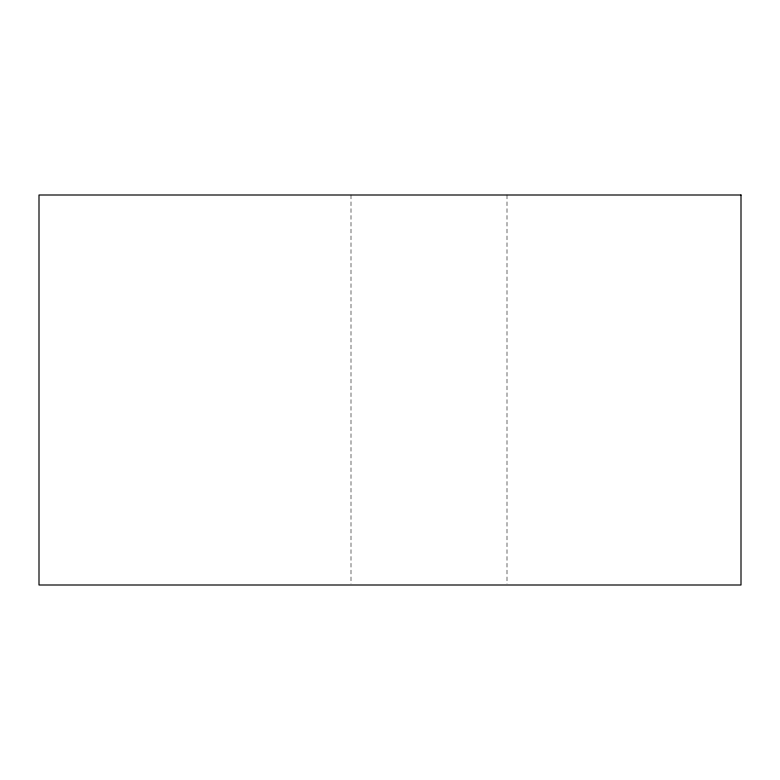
<?xml version="1.0" encoding="UTF-8"?>
<svg xmlns="http://www.w3.org/2000/svg" width="780" height="780" viewBox="0 0 780 780"><rect width="100%" height="100%" fill="white"/><g stroke="black" fill="none" stroke-linecap="round" stroke-linejoin="round"><path stroke-width="0.58" stroke-dasharray="3.9 2.92" d="M507 195L507 583.781M351 195L351 583.781"/><path stroke-width="1.17" d="M741 195L39 195L39 585L741 585L741 195"/></g></svg>
